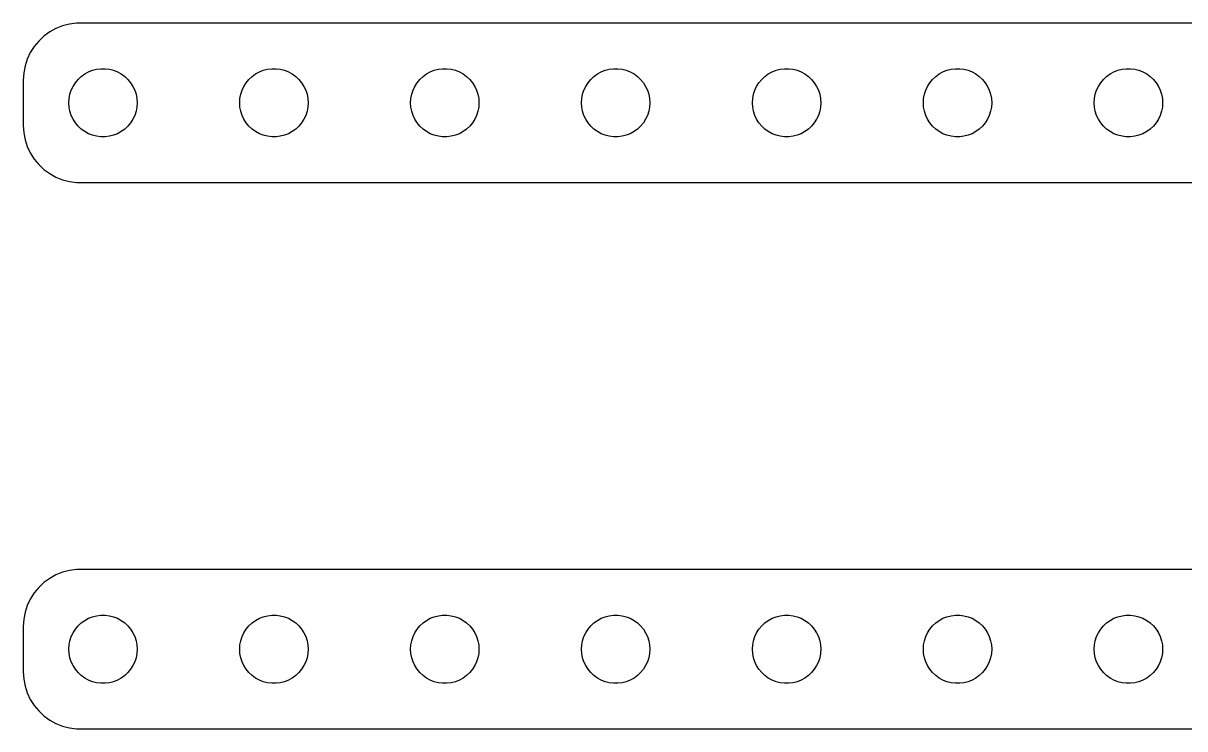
# Model space of a CAD drawing. Header units: metres. Extents: x -97 to 97, y 21 to 51.
# Drawn here: x -97.2 to -46.3, y 20.5 to 51.5 of the extents above; entities that cross this region are included whole.
import ezdxf

# ---------------------------------------------------------------- set-up
doc = ezdxf.new("R2010")
doc.units = ezdxf.units.M

msp = doc.modelspace()

# ---------------------------------------------------------------- linework, layer by layer
for p, q in [((-94.907, 51.4951), (-95.2184, 51.4557)), ((94.907, 51.4951), (-94.907, 51.4951)), ((-96.0896, 51.1108), (-96.3436, 50.9263)), ((-95.8144, 51.2621), (-96.0896, 51.1108)), ((-95.5225, 51.3776), (-95.8144, 51.2621)), ((-95.2184, 51.4557), (-95.5225, 51.3776)), ((-96.7725, 50.4695), (-96.9408, 50.2044)), ((-96.5724, 50.7114), (-96.7725, 50.4695)), ((-96.3436, 50.9263), (-96.5724, 50.7114)), ((-96.9408, 50.2044), (-97.0744, 49.9203)), ((-97.1714, 49.6217), (-97.2303, 49.3133)), ((-97.0744, 49.9203), (-97.1714, 49.6217)), ((-94.2135, 49.4266), (-94.0311, 49.4734)), ((-94.0311, 49.4734), (-93.8442, 49.497)), ((-93.8442, 49.497), (-93.6558, 49.497)), ((-93.6558, 49.497), (-93.4689, 49.4734)), ((-93.4689, 49.4734), (-93.2865, 49.4266)), ((-86.7135, 49.4266), (-86.5311, 49.4734)), ((-86.5311, 49.4734), (-86.3442, 49.497)), ((-86.3442, 49.497), (-86.1558, 49.497)), ((-86.1558, 49.497), (-85.9689, 49.4734)), ((-85.9689, 49.4734), (-85.7865, 49.4266)), ((-79.2135, 49.4266), (-79.0311, 49.4734)), ((-79.0311, 49.4734), (-78.8442, 49.497)), ((-78.8442, 49.497), (-78.6558, 49.497)), ((-78.6558, 49.497), (-78.4689, 49.4734)), ((-78.4689, 49.4734), (-78.2865, 49.4266)), ((-71.7135, 49.4266), (-71.5311, 49.4734)), ((-71.5311, 49.4734), (-71.3442, 49.497)), ((-71.3442, 49.497), (-71.1558, 49.497)), ((-71.1558, 49.497), (-70.9689, 49.4734)), ((-70.9689, 49.4734), (-70.7865, 49.4266)), ((-64.2135, 49.4266), (-64.0311, 49.4734)), ((-64.0311, 49.4734), (-63.8442, 49.497)), ((-63.8442, 49.497), (-63.6558, 49.497)), ((-63.6558, 49.497), (-63.4689, 49.4734)), ((-63.4689, 49.4734), (-63.2865, 49.4266)), ((-56.7135, 49.4266), (-56.5311, 49.4734)), ((-56.5311, 49.4734), (-56.3442, 49.497)), ((-56.3442, 49.497), (-56.1558, 49.497)), ((-56.1558, 49.497), (-55.9689, 49.4734)), ((-55.9689, 49.4734), (-55.7865, 49.4266)), ((-49.2135, 49.4266), (-49.0311, 49.4734)), ((-49.0311, 49.4734), (-48.8442, 49.497)), ((-48.8442, 49.497), (-48.6558, 49.497)), ((-48.6558, 49.497), (-48.4689, 49.4734)), ((-48.4689, 49.4734), (-48.2865, 49.4266)), ((-97.2303, 49.3133), (-97.25, 49)), ((-97.25, 49), (-97.25, 47)), ((-94.9635, 48.8817), (-94.8434, 49.0268)), ((-94.8434, 49.0268), (-94.7061, 49.1558)), ((-94.7061, 49.1558), (-94.5537, 49.2665)), ((-94.5537, 49.2665), (-94.3887, 49.3572)), ((-94.3887, 49.3572), (-94.2135, 49.4266)), ((-93.2865, 49.4266), (-93.1113, 49.3572)), ((-93.1113, 49.3572), (-92.9463, 49.2665)), ((-92.9463, 49.2665), (-92.7939, 49.1558)), ((-92.7939, 49.1558), (-92.6565, 49.0268)), ((-92.6565, 49.0268), (-92.5365, 48.8817)), ((-87.4635, 48.8817), (-87.3434, 49.0268)), ((-87.3434, 49.0268), (-87.2061, 49.1558)), ((-87.2061, 49.1558), (-87.0537, 49.2665)), ((-87.0537, 49.2665), (-86.8887, 49.3572)), ((-86.8887, 49.3572), (-86.7135, 49.4266)), ((-85.7865, 49.4266), (-85.6113, 49.3572)), ((-85.6113, 49.3572), (-85.4463, 49.2665)), ((-85.4463, 49.2665), (-85.2939, 49.1558)), ((-85.2939, 49.1558), (-85.1565, 49.0268)), ((-85.1565, 49.0268), (-85.0365, 48.8817)), ((-79.9635, 48.8817), (-79.8434, 49.0268)), ((-79.8434, 49.0268), (-79.7061, 49.1558)), ((-79.7061, 49.1558), (-79.5537, 49.2665)), ((-79.5537, 49.2665), (-79.3887, 49.3572)), ((-79.3887, 49.3572), (-79.2135, 49.4266)), ((-78.2865, 49.4266), (-78.1113, 49.3572)), ((-78.1113, 49.3572), (-77.9463, 49.2665)), ((-77.9463, 49.2665), (-77.7939, 49.1558)), ((-77.7939, 49.1558), (-77.6565, 49.0268)), ((-77.6565, 49.0268), (-77.5365, 48.8817)), ((-72.4635, 48.8817), (-72.3434, 49.0268)), ((-72.3434, 49.0268), (-72.2061, 49.1558)), ((-72.2061, 49.1558), (-72.0537, 49.2665)), ((-72.0537, 49.2665), (-71.8887, 49.3572)), ((-71.8887, 49.3572), (-71.7135, 49.4266)), ((-70.7865, 49.4266), (-70.6113, 49.3572)), ((-70.6113, 49.3572), (-70.4463, 49.2665)), ((-70.4463, 49.2665), (-70.2939, 49.1558)), ((-70.2939, 49.1558), (-70.1565, 49.0268)), ((-70.1565, 49.0268), (-70.0365, 48.8817)), ((-64.9635, 48.8817), (-64.8434, 49.0268)), ((-64.8434, 49.0268), (-64.7061, 49.1558)), ((-64.7061, 49.1558), (-64.5537, 49.2665)), ((-64.5537, 49.2665), (-64.3887, 49.3572)), ((-64.3887, 49.3572), (-64.2135, 49.4266)), ((-63.2865, 49.4266), (-63.1113, 49.3572)), ((-63.1113, 49.3572), (-62.9463, 49.2665)), ((-62.9463, 49.2665), (-62.7939, 49.1558)), ((-62.7939, 49.1558), (-62.6565, 49.0268)), ((-62.6565, 49.0268), (-62.5365, 48.8817)), ((-57.4635, 48.8817), (-57.3434, 49.0268)), ((-57.3434, 49.0268), (-57.2061, 49.1558)), ((-57.2061, 49.1558), (-57.0537, 49.2665)), ((-57.0537, 49.2665), (-56.8887, 49.3572)), ((-56.8887, 49.3572), (-56.7135, 49.4266)), ((-55.7865, 49.4266), (-55.6113, 49.3572)), ((-55.6113, 49.3572), (-55.4463, 49.2665)), ((-55.4463, 49.2665), (-55.2939, 49.1558)), ((-55.2939, 49.1558), (-55.1565, 49.0268)), ((-55.1565, 49.0268), (-55.0365, 48.8817)), ((-49.9635, 48.8817), (-49.8434, 49.0268)), ((-49.8434, 49.0268), (-49.7061, 49.1558)), ((-49.7061, 49.1558), (-49.5537, 49.2665)), ((-49.5537, 49.2665), (-49.3887, 49.3572)), ((-49.3887, 49.3572), (-49.2135, 49.4266)), ((-48.2865, 49.4266), (-48.1113, 49.3572)), ((-48.1113, 49.3572), (-47.9463, 49.2665)), ((-47.9463, 49.2665), (-47.7939, 49.1558)), ((-47.7939, 49.1558), (-47.6565, 49.0268)), ((-47.6565, 49.0268), (-47.5365, 48.8817)), ((-95.2029, 48.373), (-95.1447, 48.5522)), ((-95.1447, 48.5522), (-95.0645, 48.7226)), ((-95.0645, 48.7226), (-94.9635, 48.8817)), ((-92.5365, 48.8817), (-92.4355, 48.7226)), ((-92.4355, 48.7226), (-92.3553, 48.5522)), ((-92.3553, 48.5522), (-92.2971, 48.373)), ((-87.7029, 48.373), (-87.6447, 48.5522)), ((-87.6447, 48.5522), (-87.5645, 48.7226)), ((-87.5645, 48.7226), (-87.4635, 48.8817)), ((-85.0365, 48.8817), (-84.9355, 48.7226)), ((-84.9355, 48.7226), (-84.8553, 48.5522)), ((-84.8553, 48.5522), (-84.7971, 48.373)), ((-80.2029, 48.373), (-80.1447, 48.5522)), ((-80.1447, 48.5522), (-80.0645, 48.7226)), ((-80.0645, 48.7226), (-79.9635, 48.8817)), ((-77.5365, 48.8817), (-77.4355, 48.7226)), ((-77.4355, 48.7226), (-77.3553, 48.5522)), ((-77.3553, 48.5522), (-77.2971, 48.373)), ((-72.7029, 48.373), (-72.6447, 48.5522)), ((-72.6447, 48.5522), (-72.5645, 48.7226)), ((-72.5645, 48.7226), (-72.4635, 48.8817)), ((-70.0365, 48.8817), (-69.9355, 48.7226)), ((-69.9355, 48.7226), (-69.8553, 48.5522)), ((-69.8553, 48.5522), (-69.7971, 48.373)), ((-65.2029, 48.373), (-65.1447, 48.5522)), ((-65.1447, 48.5522), (-65.0645, 48.7226)), ((-65.0645, 48.7226), (-64.9635, 48.8817)), ((-62.5365, 48.8817), (-62.4355, 48.7226)), ((-62.4355, 48.7226), (-62.3553, 48.5522)), ((-62.3553, 48.5522), (-62.2971, 48.373)), ((-57.7029, 48.373), (-57.6447, 48.5522)), ((-57.6447, 48.5522), (-57.5645, 48.7226)), ((-57.5645, 48.7226), (-57.4635, 48.8817)), ((-55.0365, 48.8817), (-54.9355, 48.7226)), ((-54.9355, 48.7226), (-54.8553, 48.5522)), ((-54.8553, 48.5522), (-54.7971, 48.373)), ((-50.2029, 48.373), (-50.1447, 48.5522)), ((-50.1447, 48.5522), (-50.0645, 48.7226)), ((-50.0645, 48.7226), (-49.9635, 48.8817)), ((-47.5365, 48.8817), (-47.4355, 48.7226)), ((-47.4355, 48.7226), (-47.3553, 48.5522)), ((-47.3553, 48.5522), (-47.2971, 48.373)), ((-95.25, 48), (-95.2382, 48.188)), ((-95.2382, 47.812), (-95.25, 48)), ((-95.2382, 48.188), (-95.2029, 48.373)), ((-92.2971, 48.373), (-92.2618, 48.188)), ((-92.2618, 48.188), (-92.25, 48)), ((-92.25, 48), (-92.2618, 47.812)), ((-87.75, 48), (-87.7382, 48.188)), ((-87.7382, 47.812), (-87.75, 48)), ((-87.7382, 48.188), (-87.7029, 48.373)), ((-84.7971, 48.373), (-84.7618, 48.188)), ((-84.7618, 48.188), (-84.75, 48)), ((-84.75, 48), (-84.7618, 47.812)), ((-80.25, 48), (-80.2382, 48.188)), ((-80.2382, 47.812), (-80.25, 48)), ((-80.2382, 48.188), (-80.2029, 48.373)), ((-77.2971, 48.373), (-77.2618, 48.188)), ((-77.2618, 48.188), (-77.25, 48)), ((-77.25, 48), (-77.2618, 47.812)), ((-72.75, 48), (-72.7382, 48.188)), ((-72.7382, 47.812), (-72.75, 48)), ((-72.7382, 48.188), (-72.7029, 48.373)), ((-69.7971, 48.373), (-69.7618, 48.188)), ((-69.7618, 48.188), (-69.75, 48)), ((-69.75, 48), (-69.7618, 47.812)), ((-65.25, 48), (-65.2382, 48.188)), ((-65.2382, 47.812), (-65.25, 48)), ((-65.2382, 48.188), (-65.2029, 48.373)), ((-62.2971, 48.373), (-62.2618, 48.188)), ((-62.2618, 48.188), (-62.25, 48)), ((-62.25, 48), (-62.2618, 47.812)), ((-57.75, 48), (-57.7382, 48.188)), ((-57.7382, 47.812), (-57.75, 48)), ((-57.7382, 48.188), (-57.7029, 48.373)), ((-54.7971, 48.373), (-54.7618, 48.188)), ((-54.7618, 48.188), (-54.75, 48)), ((-54.75, 48), (-54.7618, 47.812)), ((-50.25, 48), (-50.2382, 48.188)), ((-50.2382, 47.812), (-50.25, 48)), ((-50.2382, 48.188), (-50.2029, 48.373)), ((-47.2971, 48.373), (-47.2618, 48.188)), ((-47.2618, 48.188), (-47.25, 48)), ((-47.25, 48), (-47.2618, 47.812)), ((-95.2029, 47.627), (-95.2382, 47.812)), ((-95.1447, 47.4478), (-95.2029, 47.627)), ((-95.0645, 47.2774), (-95.1447, 47.4478)), ((-92.3553, 47.4478), (-92.4355, 47.2774)), ((-92.2971, 47.627), (-92.3553, 47.4478)), ((-92.2618, 47.812), (-92.2971, 47.627)), ((-87.7029, 47.627), (-87.7382, 47.812)), ((-87.6447, 47.4478), (-87.7029, 47.627)), ((-87.5645, 47.2774), (-87.6447, 47.4478)), ((-84.8553, 47.4478), (-84.9355, 47.2774)), ((-84.7971, 47.627), (-84.8553, 47.4478)), ((-84.7618, 47.812), (-84.7971, 47.627)), ((-80.2029, 47.627), (-80.2382, 47.812)), ((-80.1447, 47.4478), (-80.2029, 47.627)), ((-80.0645, 47.2774), (-80.1447, 47.4478)), ((-77.3553, 47.4478), (-77.4355, 47.2774)), ((-77.2971, 47.627), (-77.3553, 47.4478)), ((-77.2618, 47.812), (-77.2971, 47.627)), ((-72.7029, 47.627), (-72.7382, 47.812)), ((-72.6447, 47.4478), (-72.7029, 47.627)), ((-72.5645, 47.2774), (-72.6447, 47.4478)), ((-69.8553, 47.4478), (-69.9355, 47.2774)), ((-69.7971, 47.627), (-69.8553, 47.4478)), ((-69.7618, 47.812), (-69.7971, 47.627)), ((-65.2029, 47.627), (-65.2382, 47.812)), ((-65.1447, 47.4478), (-65.2029, 47.627)), ((-65.0645, 47.2774), (-65.1447, 47.4478)), ((-62.3553, 47.4478), (-62.4355, 47.2774)), ((-62.2971, 47.627), (-62.3553, 47.4478)), ((-62.2618, 47.812), (-62.2971, 47.627)), ((-57.7029, 47.627), (-57.7382, 47.812)), ((-57.6447, 47.4478), (-57.7029, 47.627)), ((-57.5645, 47.2774), (-57.6447, 47.4478)), ((-54.8553, 47.4478), (-54.9355, 47.2774)), ((-54.7971, 47.627), (-54.8553, 47.4478)), ((-54.7618, 47.812), (-54.7971, 47.627)), ((-50.2029, 47.627), (-50.2382, 47.812)), ((-50.1447, 47.4478), (-50.2029, 47.627)), ((-50.0645, 47.2774), (-50.1447, 47.4478)), ((-47.3553, 47.4478), (-47.4355, 47.2774)), ((-47.2971, 47.627), (-47.3553, 47.4478)), ((-47.2618, 47.812), (-47.2971, 47.627)), ((-97.25, 47), (-97.2303, 46.6867)), ((-94.9635, 47.1183), (-95.0645, 47.2774)), ((-94.8434, 46.9732), (-94.9635, 47.1183)), ((-94.7061, 46.8442), (-94.8434, 46.9732)), ((-92.6565, 46.9732), (-92.7939, 46.8442)), ((-92.5365, 47.1183), (-92.6565, 46.9732)), ((-92.4355, 47.2774), (-92.5365, 47.1183)), ((-87.4635, 47.1183), (-87.5645, 47.2774)), ((-87.3434, 46.9732), (-87.4635, 47.1183)), ((-87.2061, 46.8442), (-87.3434, 46.9732)), ((-85.1565, 46.9732), (-85.2939, 46.8442)), ((-85.0365, 47.1183), (-85.1565, 46.9732)), ((-84.9355, 47.2774), (-85.0365, 47.1183)), ((-79.9635, 47.1183), (-80.0645, 47.2774)), ((-79.8434, 46.9732), (-79.9635, 47.1183)), ((-79.7061, 46.8442), (-79.8434, 46.9732)), ((-77.6565, 46.9732), (-77.7939, 46.8442)), ((-77.5365, 47.1183), (-77.6565, 46.9732)), ((-77.4355, 47.2774), (-77.5365, 47.1183)), ((-72.4635, 47.1183), (-72.5645, 47.2774)), ((-72.3434, 46.9732), (-72.4635, 47.1183)), ((-72.2061, 46.8442), (-72.3434, 46.9732)), ((-70.1565, 46.9732), (-70.2939, 46.8442)), ((-70.0365, 47.1183), (-70.1565, 46.9732)), ((-69.9355, 47.2774), (-70.0365, 47.1183)), ((-64.9635, 47.1183), (-65.0645, 47.2774)), ((-64.8434, 46.9732), (-64.9635, 47.1183)), ((-64.7061, 46.8442), (-64.8434, 46.9732)), ((-62.6565, 46.9732), (-62.7939, 46.8442)), ((-62.5365, 47.1183), (-62.6565, 46.9732)), ((-62.4355, 47.2774), (-62.5365, 47.1183)), ((-57.4635, 47.1183), (-57.5645, 47.2774)), ((-57.3434, 46.9732), (-57.4635, 47.1183)), ((-57.2061, 46.8442), (-57.3434, 46.9732)), ((-55.1565, 46.9732), (-55.2939, 46.8442)), ((-55.0365, 47.1183), (-55.1565, 46.9732)), ((-54.9355, 47.2774), (-55.0365, 47.1183)), ((-49.9635, 47.1183), (-50.0645, 47.2774)), ((-49.8434, 46.9732), (-49.9635, 47.1183)), ((-49.7061, 46.8442), (-49.8434, 46.9732)), ((-47.6565, 46.9732), (-47.7939, 46.8442)), ((-47.5365, 47.1183), (-47.6565, 46.9732)), ((-47.4355, 47.2774), (-47.5365, 47.1183)), ((-97.2303, 46.6867), (-97.1714, 46.3783)), ((-94.5537, 46.7335), (-94.7061, 46.8442)), ((-94.3887, 46.6428), (-94.5537, 46.7335)), ((-94.2135, 46.5734), (-94.3887, 46.6428)), ((-94.0311, 46.5266), (-94.2135, 46.5734)), ((-93.8442, 46.503), (-94.0311, 46.5266)), ((-93.6558, 46.503), (-93.8442, 46.503)), ((-93.4689, 46.5266), (-93.6558, 46.503)), ((-93.2865, 46.5734), (-93.4689, 46.5266)), ((-93.1113, 46.6428), (-93.2865, 46.5734)), ((-92.9463, 46.7335), (-93.1113, 46.6428)), ((-92.7939, 46.8442), (-92.9463, 46.7335)), ((-87.0537, 46.7335), (-87.2061, 46.8442)), ((-86.8887, 46.6428), (-87.0537, 46.7335)), ((-86.7135, 46.5734), (-86.8887, 46.6428)), ((-86.5311, 46.5266), (-86.7135, 46.5734)), ((-86.3442, 46.503), (-86.5311, 46.5266)), ((-86.1558, 46.503), (-86.3442, 46.503)), ((-85.9689, 46.5266), (-86.1558, 46.503)), ((-85.7865, 46.5734), (-85.9689, 46.5266)), ((-85.6113, 46.6428), (-85.7865, 46.5734)), ((-85.4463, 46.7335), (-85.6113, 46.6428)), ((-85.2939, 46.8442), (-85.4463, 46.7335)), ((-79.5537, 46.7335), (-79.7061, 46.8442)), ((-79.3887, 46.6428), (-79.5537, 46.7335)), ((-79.2135, 46.5734), (-79.3887, 46.6428)), ((-79.0311, 46.5266), (-79.2135, 46.5734)), ((-78.8442, 46.503), (-79.0311, 46.5266)), ((-78.6558, 46.503), (-78.8442, 46.503)), ((-78.4689, 46.5266), (-78.6558, 46.503)), ((-78.2865, 46.5734), (-78.4689, 46.5266)), ((-78.1113, 46.6428), (-78.2865, 46.5734)), ((-77.9463, 46.7335), (-78.1113, 46.6428)), ((-77.7939, 46.8442), (-77.9463, 46.7335)), ((-72.0537, 46.7335), (-72.2061, 46.8442)), ((-71.8887, 46.6428), (-72.0537, 46.7335)), ((-71.7135, 46.5734), (-71.8887, 46.6428)), ((-71.5311, 46.5266), (-71.7135, 46.5734)), ((-71.3442, 46.503), (-71.5311, 46.5266)), ((-71.1558, 46.503), (-71.3442, 46.503)), ((-70.9689, 46.5266), (-71.1558, 46.503)), ((-70.7865, 46.5734), (-70.9689, 46.5266)), ((-70.6113, 46.6428), (-70.7865, 46.5734)), ((-70.4463, 46.7335), (-70.6113, 46.6428)), ((-70.2939, 46.8442), (-70.4463, 46.7335)), ((-64.5537, 46.7335), (-64.7061, 46.8442)), ((-64.3887, 46.6428), (-64.5537, 46.7335)), ((-64.2135, 46.5734), (-64.3887, 46.6428)), ((-64.0311, 46.5266), (-64.2135, 46.5734)), ((-63.8442, 46.503), (-64.0311, 46.5266)), ((-63.6558, 46.503), (-63.8442, 46.503)), ((-63.4689, 46.5266), (-63.6558, 46.503)), ((-63.2865, 46.5734), (-63.4689, 46.5266)), ((-63.1113, 46.6428), (-63.2865, 46.5734)), ((-62.9463, 46.7335), (-63.1113, 46.6428)), ((-62.7939, 46.8442), (-62.9463, 46.7335)), ((-57.0537, 46.7335), (-57.2061, 46.8442)), ((-56.8887, 46.6428), (-57.0537, 46.7335)), ((-56.7135, 46.5734), (-56.8887, 46.6428)), ((-56.5311, 46.5266), (-56.7135, 46.5734)), ((-56.3442, 46.503), (-56.5311, 46.5266)), ((-56.1558, 46.503), (-56.3442, 46.503)), ((-55.9689, 46.5266), (-56.1558, 46.503)), ((-55.7865, 46.5734), (-55.9689, 46.5266)), ((-55.6113, 46.6428), (-55.7865, 46.5734)), ((-55.4463, 46.7335), (-55.6113, 46.6428)), ((-55.2939, 46.8442), (-55.4463, 46.7335)), ((-49.5537, 46.7335), (-49.7061, 46.8442)), ((-49.3887, 46.6428), (-49.5537, 46.7335)), ((-49.2135, 46.5734), (-49.3887, 46.6428)), ((-49.0311, 46.5266), (-49.2135, 46.5734)), ((-48.8442, 46.503), (-49.0311, 46.5266)), ((-48.6558, 46.503), (-48.8442, 46.503)), ((-48.4689, 46.5266), (-48.6558, 46.503)), ((-48.2865, 46.5734), (-48.4689, 46.5266)), ((-48.1113, 46.6428), (-48.2865, 46.5734)), ((-47.9463, 46.7335), (-48.1113, 46.6428)), ((-47.7939, 46.8442), (-47.9463, 46.7335)), ((-97.1714, 46.3783), (-97.0744, 46.0797)), ((-97.0744, 46.0797), (-96.9408, 45.7956)), ((-96.9408, 45.7956), (-96.7725, 45.5305)), ((-96.7725, 45.5305), (-96.5724, 45.2886)), ((-96.5724, 45.2886), (-96.3436, 45.0737)), ((-96.3436, 45.0737), (-96.0896, 44.8892)), ((-96.0896, 44.8892), (-95.8144, 44.7379)), ((-95.8144, 44.7379), (-95.5225, 44.6224)), ((-95.5225, 44.6224), (-95.2184, 44.5443)), ((-95.2184, 44.5443), (-94.907, 44.5049)), ((-94.907, 44.5049), (94.907, 44.5049)), ((-96.0896, 27.1108), (-96.3436, 26.9263)), ((-95.8144, 27.2621), (-96.0896, 27.1108)), ((-95.5225, 27.3776), (-95.8144, 27.2621)), ((-95.2184, 27.4557), (-95.5225, 27.3776)), ((-94.907, 27.4951), (-95.2184, 27.4557)), ((94.907, 27.4951), (-94.907, 27.4951)), ((-96.5724, 26.7114), (-96.7725, 26.4695)), ((-96.3436, 26.9263), (-96.5724, 26.7114)), ((-96.9408, 26.2044), (-97.0744, 25.9203)), ((-96.7725, 26.4695), (-96.9408, 26.2044)), ((-97.1714, 25.6217), (-97.2303, 25.3133)), ((-97.0744, 25.9203), (-97.1714, 25.6217)), ((-94.0311, 25.4734), (-93.8442, 25.497)), ((-93.8442, 25.497), (-93.6558, 25.497)), ((-93.6558, 25.497), (-93.4689, 25.4734)), ((-86.5311, 25.4734), (-86.3442, 25.497)), ((-86.3442, 25.497), (-86.1558, 25.497)), ((-86.1558, 25.497), (-85.9689, 25.4734)), ((-79.0311, 25.4734), (-78.8442, 25.497)), ((-78.8442, 25.497), (-78.6558, 25.497)), ((-78.6558, 25.497), (-78.4689, 25.4734)), ((-71.5311, 25.4734), (-71.3442, 25.497)), ((-71.3442, 25.497), (-71.1558, 25.497)), ((-71.1558, 25.497), (-70.9689, 25.4734)), ((-64.0311, 25.4734), (-63.8442, 25.497)), ((-63.8442, 25.497), (-63.6558, 25.497)), ((-63.6558, 25.497), (-63.4689, 25.4734)), ((-56.5311, 25.4734), (-56.3442, 25.497)), ((-56.3442, 25.497), (-56.1558, 25.497)), ((-56.1558, 25.497), (-55.9689, 25.4734)), ((-49.0311, 25.4734), (-48.8442, 25.497)), ((-48.8442, 25.497), (-48.6558, 25.497)), ((-48.6558, 25.497), (-48.4689, 25.4734)), ((-97.2303, 25.3133), (-97.25, 25)), ((-97.25, 25), (-97.25, 23)), ((-94.9635, 24.8817), (-94.8434, 25.0268)), ((-94.8434, 25.0268), (-94.7061, 25.1558)), ((-94.7061, 25.1558), (-94.5537, 25.2665)), ((-94.5537, 25.2665), (-94.3887, 25.3572)), ((-94.3887, 25.3572), (-94.2135, 25.4266)), ((-94.2135, 25.4266), (-94.0311, 25.4734)), ((-93.4689, 25.4734), (-93.2865, 25.4266)), ((-93.2865, 25.4266), (-93.1113, 25.3572)), ((-93.1113, 25.3572), (-92.9463, 25.2665)), ((-92.9463, 25.2665), (-92.7939, 25.1558)), ((-92.7939, 25.1558), (-92.6565, 25.0268)), ((-92.6565, 25.0268), (-92.5365, 24.8817)), ((-87.4635, 24.8817), (-87.3434, 25.0268)), ((-87.3434, 25.0268), (-87.2061, 25.1558)), ((-87.2061, 25.1558), (-87.0537, 25.2665)), ((-87.0537, 25.2665), (-86.8887, 25.3572)), ((-86.8887, 25.3572), (-86.7135, 25.4266)), ((-86.7135, 25.4266), (-86.5311, 25.4734)), ((-85.9689, 25.4734), (-85.7865, 25.4266)), ((-85.7865, 25.4266), (-85.6113, 25.3572)), ((-85.6113, 25.3572), (-85.4463, 25.2665)), ((-85.4463, 25.2665), (-85.2939, 25.1558)), ((-85.2939, 25.1558), (-85.1565, 25.0268)), ((-85.1565, 25.0268), (-85.0365, 24.8817)), ((-79.9635, 24.8817), (-79.8434, 25.0268)), ((-79.8434, 25.0268), (-79.7061, 25.1558)), ((-79.7061, 25.1558), (-79.5537, 25.2665)), ((-79.5537, 25.2665), (-79.3887, 25.3572)), ((-79.3887, 25.3572), (-79.2135, 25.4266)), ((-79.2135, 25.4266), (-79.0311, 25.4734)), ((-78.4689, 25.4734), (-78.2865, 25.4266)), ((-78.2865, 25.4266), (-78.1113, 25.3572)), ((-78.1113, 25.3572), (-77.9463, 25.2665)), ((-77.9463, 25.2665), (-77.7939, 25.1558)), ((-77.7939, 25.1558), (-77.6565, 25.0268)), ((-77.6565, 25.0268), (-77.5365, 24.8817)), ((-72.4635, 24.8817), (-72.3434, 25.0268)), ((-72.3434, 25.0268), (-72.2061, 25.1558)), ((-72.2061, 25.1558), (-72.0537, 25.2665)), ((-72.0537, 25.2665), (-71.8887, 25.3572)), ((-71.8887, 25.3572), (-71.7135, 25.4266)), ((-71.7135, 25.4266), (-71.5311, 25.4734)), ((-70.9689, 25.4734), (-70.7865, 25.4266)), ((-70.7865, 25.4266), (-70.6113, 25.3572)), ((-70.6113, 25.3572), (-70.4463, 25.2665)), ((-70.4463, 25.2665), (-70.2939, 25.1558)), ((-70.2939, 25.1558), (-70.1565, 25.0268)), ((-70.1565, 25.0268), (-70.0365, 24.8817)), ((-64.9635, 24.8817), (-64.8434, 25.0268)), ((-64.8434, 25.0268), (-64.7061, 25.1558)), ((-64.7061, 25.1558), (-64.5537, 25.2665)), ((-64.5537, 25.2665), (-64.3887, 25.3572)), ((-64.3887, 25.3572), (-64.2135, 25.4266)), ((-64.2135, 25.4266), (-64.0311, 25.4734)), ((-63.4689, 25.4734), (-63.2865, 25.4266)), ((-63.2865, 25.4266), (-63.1113, 25.3572)), ((-63.1113, 25.3572), (-62.9463, 25.2665)), ((-62.9463, 25.2665), (-62.7939, 25.1558)), ((-62.7939, 25.1558), (-62.6565, 25.0268)), ((-62.6565, 25.0268), (-62.5365, 24.8817)), ((-57.4635, 24.8817), (-57.3434, 25.0268)), ((-57.3434, 25.0268), (-57.2061, 25.1558)), ((-57.2061, 25.1558), (-57.0537, 25.2665)), ((-57.0537, 25.2665), (-56.8887, 25.3572)), ((-56.8887, 25.3572), (-56.7135, 25.4266)), ((-56.7135, 25.4266), (-56.5311, 25.4734)), ((-55.9689, 25.4734), (-55.7865, 25.4266)), ((-55.7865, 25.4266), (-55.6113, 25.3572)), ((-55.6113, 25.3572), (-55.4463, 25.2665)), ((-55.4463, 25.2665), (-55.2939, 25.1558)), ((-55.2939, 25.1558), (-55.1565, 25.0268)), ((-55.1565, 25.0268), (-55.0365, 24.8817)), ((-49.9635, 24.8817), (-49.8434, 25.0268)), ((-49.8434, 25.0268), (-49.7061, 25.1558)), ((-49.7061, 25.1558), (-49.5537, 25.2665)), ((-49.5537, 25.2665), (-49.3887, 25.3572)), ((-49.3887, 25.3572), (-49.2135, 25.4266)), ((-49.2135, 25.4266), (-49.0311, 25.4734)), ((-48.4689, 25.4734), (-48.2865, 25.4266)), ((-48.2865, 25.4266), (-48.1113, 25.3572)), ((-48.1113, 25.3572), (-47.9463, 25.2665)), ((-47.9463, 25.2665), (-47.7939, 25.1558)), ((-47.7939, 25.1558), (-47.6565, 25.0268)), ((-47.6565, 25.0268), (-47.5365, 24.8817)), ((-95.2029, 24.373), (-95.1447, 24.5522)), ((-95.1447, 24.5522), (-95.0645, 24.7226)), ((-95.0645, 24.7226), (-94.9635, 24.8817)), ((-92.5365, 24.8817), (-92.4355, 24.7226)), ((-92.4355, 24.7226), (-92.3553, 24.5522)), ((-92.3553, 24.5522), (-92.2971, 24.373)), ((-87.7029, 24.373), (-87.6447, 24.5522)), ((-87.6447, 24.5522), (-87.5645, 24.7226)), ((-87.5645, 24.7226), (-87.4635, 24.8817)), ((-85.0365, 24.8817), (-84.9355, 24.7226)), ((-84.9355, 24.7226), (-84.8553, 24.5522)), ((-84.8553, 24.5522), (-84.7971, 24.373)), ((-80.2029, 24.373), (-80.1447, 24.5522)), ((-80.1447, 24.5522), (-80.0645, 24.7226)), ((-80.0645, 24.7226), (-79.9635, 24.8817)), ((-77.5365, 24.8817), (-77.4355, 24.7226)), ((-77.4355, 24.7226), (-77.3553, 24.5522)), ((-77.3553, 24.5522), (-77.2971, 24.373)), ((-72.7029, 24.373), (-72.6447, 24.5522)), ((-72.6447, 24.5522), (-72.5645, 24.7226)), ((-72.5645, 24.7226), (-72.4635, 24.8817)), ((-70.0365, 24.8817), (-69.9355, 24.7226)), ((-69.9355, 24.7226), (-69.8553, 24.5522)), ((-69.8553, 24.5522), (-69.7971, 24.373)), ((-65.2029, 24.373), (-65.1447, 24.5522)), ((-65.1447, 24.5522), (-65.0645, 24.7226)), ((-65.0645, 24.7226), (-64.9635, 24.8817)), ((-62.5365, 24.8817), (-62.4355, 24.7226)), ((-62.4355, 24.7226), (-62.3553, 24.5522)), ((-62.3553, 24.5522), (-62.2971, 24.373)), ((-57.7029, 24.373), (-57.6447, 24.5522)), ((-57.6447, 24.5522), (-57.5645, 24.7226)), ((-57.5645, 24.7226), (-57.4635, 24.8817)), ((-55.0365, 24.8817), (-54.9355, 24.7226)), ((-54.9355, 24.7226), (-54.8553, 24.5522)), ((-54.8553, 24.5522), (-54.7971, 24.373)), ((-50.2029, 24.373), (-50.1447, 24.5522)), ((-50.1447, 24.5522), (-50.0645, 24.7226)), ((-50.0645, 24.7226), (-49.9635, 24.8817)), ((-47.5365, 24.8817), (-47.4355, 24.7226)), ((-47.4355, 24.7226), (-47.3553, 24.5522)), ((-47.3553, 24.5522), (-47.2971, 24.373)), ((-95.25, 24), (-95.2382, 24.188)), ((-95.2382, 23.812), (-95.25, 24)), ((-95.2382, 24.188), (-95.2029, 24.373)), ((-92.2971, 24.373), (-92.2618, 24.188)), ((-92.2618, 24.188), (-92.25, 24)), ((-92.25, 24), (-92.2618, 23.812)), ((-87.75, 24), (-87.7382, 24.188)), ((-87.7382, 23.812), (-87.75, 24)), ((-87.7382, 24.188), (-87.7029, 24.373)), ((-84.7971, 24.373), (-84.7618, 24.188)), ((-84.7618, 24.188), (-84.75, 24)), ((-84.75, 24), (-84.7618, 23.812)), ((-80.25, 24), (-80.2382, 24.188)), ((-80.2382, 23.812), (-80.25, 24)), ((-80.2382, 24.188), (-80.2029, 24.373)), ((-77.2971, 24.373), (-77.2618, 24.188)), ((-77.2618, 24.188), (-77.25, 24)), ((-77.25, 24), (-77.2618, 23.812)), ((-72.75, 24), (-72.7382, 24.188)), ((-72.7382, 23.812), (-72.75, 24)), ((-72.7382, 24.188), (-72.7029, 24.373)), ((-69.7971, 24.373), (-69.7618, 24.188)), ((-69.7618, 24.188), (-69.75, 24)), ((-69.75, 24), (-69.7618, 23.812)), ((-65.25, 24), (-65.2382, 24.188)), ((-65.2382, 23.812), (-65.25, 24)), ((-65.2382, 24.188), (-65.2029, 24.373)), ((-62.2971, 24.373), (-62.2618, 24.188)), ((-62.2618, 24.188), (-62.25, 24)), ((-62.25, 24), (-62.2618, 23.812)), ((-57.75, 24), (-57.7382, 24.188)), ((-57.7382, 23.812), (-57.75, 24)), ((-57.7382, 24.188), (-57.7029, 24.373)), ((-54.7971, 24.373), (-54.7618, 24.188)), ((-54.7618, 24.188), (-54.75, 24)), ((-54.75, 24), (-54.7618, 23.812)), ((-50.25, 24), (-50.2382, 24.188)), ((-50.2382, 23.812), (-50.25, 24)), ((-50.2382, 24.188), (-50.2029, 24.373)), ((-47.2971, 24.373), (-47.2618, 24.188)), ((-47.2618, 24.188), (-47.25, 24)), ((-47.25, 24), (-47.2618, 23.812)), ((-95.2029, 23.627), (-95.2382, 23.812)), ((-95.1447, 23.4478), (-95.2029, 23.627)), ((-95.0645, 23.2774), (-95.1447, 23.4478)), ((-92.3553, 23.4478), (-92.4355, 23.2774)), ((-92.2971, 23.627), (-92.3553, 23.4478)), ((-92.2618, 23.812), (-92.2971, 23.627)), ((-87.7029, 23.627), (-87.7382, 23.812)), ((-87.6447, 23.4478), (-87.7029, 23.627)), ((-87.5645, 23.2774), (-87.6447, 23.4478)), ((-84.8553, 23.4478), (-84.9355, 23.2774)), ((-84.7971, 23.627), (-84.8553, 23.4478)), ((-84.7618, 23.812), (-84.7971, 23.627)), ((-80.2029, 23.627), (-80.2382, 23.812)), ((-80.1447, 23.4478), (-80.2029, 23.627)), ((-80.0645, 23.2774), (-80.1447, 23.4478)), ((-77.3553, 23.4478), (-77.4355, 23.2774)), ((-77.2971, 23.627), (-77.3553, 23.4478)), ((-77.2618, 23.812), (-77.2971, 23.627)), ((-72.7029, 23.627), (-72.7382, 23.812)), ((-72.6447, 23.4478), (-72.7029, 23.627)), ((-72.5645, 23.2774), (-72.6447, 23.4478)), ((-69.8553, 23.4478), (-69.9355, 23.2774)), ((-69.7971, 23.627), (-69.8553, 23.4478)), ((-69.7618, 23.812), (-69.7971, 23.627)), ((-65.2029, 23.627), (-65.2382, 23.812)), ((-65.1447, 23.4478), (-65.2029, 23.627)), ((-65.0645, 23.2774), (-65.1447, 23.4478)), ((-62.3553, 23.4478), (-62.4355, 23.2774)), ((-62.2971, 23.627), (-62.3553, 23.4478)), ((-62.2618, 23.812), (-62.2971, 23.627)), ((-57.7029, 23.627), (-57.7382, 23.812)), ((-57.6447, 23.4478), (-57.7029, 23.627)), ((-57.5645, 23.2774), (-57.6447, 23.4478)), ((-54.8553, 23.4478), (-54.9355, 23.2774)), ((-54.7971, 23.627), (-54.8553, 23.4478)), ((-54.7618, 23.812), (-54.7971, 23.627)), ((-50.2029, 23.627), (-50.2382, 23.812)), ((-50.1447, 23.4478), (-50.2029, 23.627)), ((-50.0645, 23.2774), (-50.1447, 23.4478)), ((-47.3553, 23.4478), (-47.4355, 23.2774)), ((-47.2971, 23.627), (-47.3553, 23.4478)), ((-47.2618, 23.812), (-47.2971, 23.627)), ((-97.25, 23), (-97.2303, 22.6867)), ((-94.9635, 23.1183), (-95.0645, 23.2774)), ((-94.8434, 22.9732), (-94.9635, 23.1183)), ((-94.7061, 22.8442), (-94.8434, 22.9732)), ((-92.6565, 22.9732), (-92.7939, 22.8442)), ((-92.5365, 23.1183), (-92.6565, 22.9732)), ((-92.4355, 23.2774), (-92.5365, 23.1183)), ((-87.4635, 23.1183), (-87.5645, 23.2774)), ((-87.3434, 22.9732), (-87.4635, 23.1183)), ((-87.2061, 22.8442), (-87.3434, 22.9732)), ((-85.1565, 22.9732), (-85.2939, 22.8442)), ((-85.0365, 23.1183), (-85.1565, 22.9732)), ((-84.9355, 23.2774), (-85.0365, 23.1183)), ((-79.9635, 23.1183), (-80.0645, 23.2774)), ((-79.8434, 22.9732), (-79.9635, 23.1183)), ((-79.7061, 22.8442), (-79.8434, 22.9732)), ((-77.6565, 22.9732), (-77.7939, 22.8442)), ((-77.5365, 23.1183), (-77.6565, 22.9732)), ((-77.4355, 23.2774), (-77.5365, 23.1183)), ((-72.4635, 23.1183), (-72.5645, 23.2774)), ((-72.3434, 22.9732), (-72.4635, 23.1183)), ((-72.2061, 22.8442), (-72.3434, 22.9732)), ((-70.1565, 22.9732), (-70.2939, 22.8442)), ((-70.0365, 23.1183), (-70.1565, 22.9732)), ((-69.9355, 23.2774), (-70.0365, 23.1183)), ((-64.9635, 23.1183), (-65.0645, 23.2774)), ((-64.8434, 22.9732), (-64.9635, 23.1183)), ((-64.7061, 22.8442), (-64.8434, 22.9732)), ((-62.6565, 22.9732), (-62.7939, 22.8442)), ((-62.5365, 23.1183), (-62.6565, 22.9732)), ((-62.4355, 23.2774), (-62.5365, 23.1183)), ((-57.4635, 23.1183), (-57.5645, 23.2774)), ((-57.3434, 22.9732), (-57.4635, 23.1183)), ((-57.2061, 22.8442), (-57.3434, 22.9732)), ((-55.1565, 22.9732), (-55.2939, 22.8442)), ((-55.0365, 23.1183), (-55.1565, 22.9732)), ((-54.9355, 23.2774), (-55.0365, 23.1183)), ((-49.9635, 23.1183), (-50.0645, 23.2774)), ((-49.8434, 22.9732), (-49.9635, 23.1183)), ((-49.7061, 22.8442), (-49.8434, 22.9732)), ((-47.6565, 22.9732), (-47.7939, 22.8442)), ((-47.5365, 23.1183), (-47.6565, 22.9732)), ((-47.4355, 23.2774), (-47.5365, 23.1183)), ((-97.2303, 22.6867), (-97.1714, 22.3783)), ((-94.5537, 22.7335), (-94.7061, 22.8442)), ((-94.3887, 22.6428), (-94.5537, 22.7335)), ((-94.2135, 22.5734), (-94.3887, 22.6428)), ((-94.0311, 22.5266), (-94.2135, 22.5734)), ((-93.8442, 22.503), (-94.0311, 22.5266)), ((-93.6558, 22.503), (-93.8442, 22.503)), ((-93.4689, 22.5266), (-93.6558, 22.503)), ((-93.2865, 22.5734), (-93.4689, 22.5266)), ((-93.1113, 22.6428), (-93.2865, 22.5734)), ((-92.9463, 22.7335), (-93.1113, 22.6428)), ((-92.7939, 22.8442), (-92.9463, 22.7335)), ((-87.0537, 22.7335), (-87.2061, 22.8442)), ((-86.8887, 22.6428), (-87.0537, 22.7335)), ((-86.7135, 22.5734), (-86.8887, 22.6428)), ((-86.5311, 22.5266), (-86.7135, 22.5734)), ((-86.3442, 22.503), (-86.5311, 22.5266)), ((-86.1558, 22.503), (-86.3442, 22.503)), ((-85.9689, 22.5266), (-86.1558, 22.503)), ((-85.7865, 22.5734), (-85.9689, 22.5266)), ((-85.6113, 22.6428), (-85.7865, 22.5734)), ((-85.4463, 22.7335), (-85.6113, 22.6428)), ((-85.2939, 22.8442), (-85.4463, 22.7335)), ((-79.5537, 22.7335), (-79.7061, 22.8442)), ((-79.3887, 22.6428), (-79.5537, 22.7335)), ((-79.2135, 22.5734), (-79.3887, 22.6428)), ((-79.0311, 22.5266), (-79.2135, 22.5734)), ((-78.8442, 22.503), (-79.0311, 22.5266)), ((-78.6558, 22.503), (-78.8442, 22.503)), ((-78.4689, 22.5266), (-78.6558, 22.503)), ((-78.2865, 22.5734), (-78.4689, 22.5266)), ((-78.1113, 22.6428), (-78.2865, 22.5734)), ((-77.9463, 22.7335), (-78.1113, 22.6428)), ((-77.7939, 22.8442), (-77.9463, 22.7335)), ((-72.0537, 22.7335), (-72.2061, 22.8442)), ((-71.8887, 22.6428), (-72.0537, 22.7335)), ((-71.7135, 22.5734), (-71.8887, 22.6428)), ((-71.5311, 22.5266), (-71.7135, 22.5734)), ((-71.3442, 22.503), (-71.5311, 22.5266)), ((-71.1558, 22.503), (-71.3442, 22.503)), ((-70.9689, 22.5266), (-71.1558, 22.503)), ((-70.7865, 22.5734), (-70.9689, 22.5266)), ((-70.6113, 22.6428), (-70.7865, 22.5734)), ((-70.4463, 22.7335), (-70.6113, 22.6428)), ((-70.2939, 22.8442), (-70.4463, 22.7335)), ((-64.5537, 22.7335), (-64.7061, 22.8442)), ((-64.3887, 22.6428), (-64.5537, 22.7335)), ((-64.2135, 22.5734), (-64.3887, 22.6428)), ((-64.0311, 22.5266), (-64.2135, 22.5734)), ((-63.8442, 22.503), (-64.0311, 22.5266)), ((-63.6558, 22.503), (-63.8442, 22.503)), ((-63.4689, 22.5266), (-63.6558, 22.503)), ((-63.2865, 22.5734), (-63.4689, 22.5266)), ((-63.1113, 22.6428), (-63.2865, 22.5734)), ((-62.9463, 22.7335), (-63.1113, 22.6428)), ((-62.7939, 22.8442), (-62.9463, 22.7335)), ((-57.0537, 22.7335), (-57.2061, 22.8442)), ((-56.8887, 22.6428), (-57.0537, 22.7335)), ((-56.7135, 22.5734), (-56.8887, 22.6428)), ((-56.5311, 22.5266), (-56.7135, 22.5734)), ((-56.3442, 22.503), (-56.5311, 22.5266)), ((-56.1558, 22.503), (-56.3442, 22.503)), ((-55.9689, 22.5266), (-56.1558, 22.503)), ((-55.7865, 22.5734), (-55.9689, 22.5266)), ((-55.6113, 22.6428), (-55.7865, 22.5734)), ((-55.4463, 22.7335), (-55.6113, 22.6428)), ((-55.2939, 22.8442), (-55.4463, 22.7335)), ((-49.5537, 22.7335), (-49.7061, 22.8442)), ((-49.3887, 22.6428), (-49.5537, 22.7335)), ((-49.2135, 22.5734), (-49.3887, 22.6428)), ((-49.0311, 22.5266), (-49.2135, 22.5734)), ((-48.8442, 22.503), (-49.0311, 22.5266)), ((-48.6558, 22.503), (-48.8442, 22.503)), ((-48.4689, 22.5266), (-48.6558, 22.503)), ((-48.2865, 22.5734), (-48.4689, 22.5266)), ((-48.1113, 22.6428), (-48.2865, 22.5734)), ((-47.9463, 22.7335), (-48.1113, 22.6428)), ((-47.7939, 22.8442), (-47.9463, 22.7335)), ((-97.1714, 22.3783), (-97.0744, 22.0797)), ((-97.0744, 22.0797), (-96.9408, 21.7956)), ((-96.9408, 21.7956), (-96.7725, 21.5305)), ((-96.7725, 21.5305), (-96.5724, 21.2886)), ((-96.5724, 21.2886), (-96.3436, 21.0737)), ((-96.3436, 21.0737), (-96.0896, 20.8892)), ((-96.0896, 20.8892), (-95.8144, 20.7379)), ((-95.8144, 20.7379), (-95.5225, 20.6224)), ((-95.5225, 20.6224), (-95.2184, 20.5443)), ((-95.2184, 20.5443), (-94.907, 20.5049)), ((-94.907, 20.5049), (94.907, 20.5049))]:
    msp.add_line(p, q)

doc.saveas('drawing.dxf')
